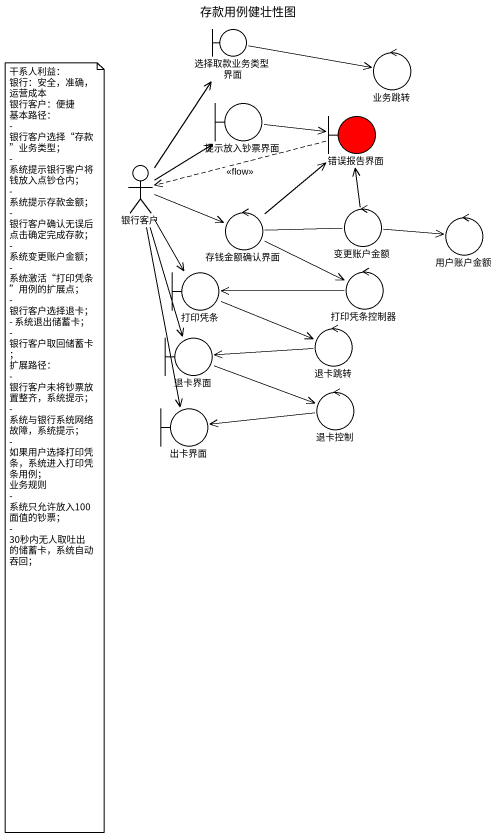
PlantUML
@startuml
title 存款用例健壮性图
boundary 选择取款业务类型界面
control 业务跳转
boundary 提示放入钞票界面
boundary 错误报告界面 #FF0000
actor 银行客户
control 存钱金额确认界面
control 变更账户金额
control 用户账户金额
control 打印凭条控制器
boundary 打印凭条
boundary 退卡界面
control 退卡跳转
boundary 出卡界面
control 退卡控制
选择取款业务类型界面 -right-> 业务跳转
提示放入钞票界面 -right-> 错误报告界面
错误报告界面 .left.> 银行客户 : <<flow>>
银行客户 -up-> 选择取款业务类型界面
银行客户 -up-> 提示放入钞票界面
银行客户 -right-> 存钱金额确认界面
银行客户 --> 打印凭条
银行客户 --> 退卡界面
银行客户 --> 出卡界面
存钱金额确认界面 -up-> 错误报告界面
存钱金额确认界面 -right- 变更账户金额
存钱金额确认界面 -right-> 打印凭条控制器
变更账户金额 -up-> 错误报告界面
变更账户金额 -right-> 用户账户金额
打印凭条控制器 -left-> 打印凭条
打印凭条 -right-> 退卡跳转
退卡界面 -right-> 退卡控制
退卡跳转 -left-> 退卡界面
退卡控制 -left-> 出卡界面
note as N1
  干系人利益：
  银行：安全，准确，运营成本
  银行客户：便捷
  基本路径：
  - 银行客户选择“存款”业务类型；
  - 系统提示银行客户将钱放入点钞仓内；
  - 系统提示存款金额；
  - 银行客户确认无误后点击确定完成存款；
  - 系统变更账户金额；
  - 系统激活“打印凭条”用例的扩展点；
  - 银行客户选择退卡；
  - 系统退出储蓄卡；
  - 银行客户取回储蓄卡；
  扩展路径：
  - 银行客户未将钞票放置整齐，系统提示；
  - 系统与银行系统网络故障，系统提示；
  - 如果用户选择打印凭条，系统进入打印凭条用例；
  业务规则
  - 系统只允许放入100面值的钞票；
  - 30秒内无人取吐出的储蓄卡，系统自动吞回；
end note
@enduml
